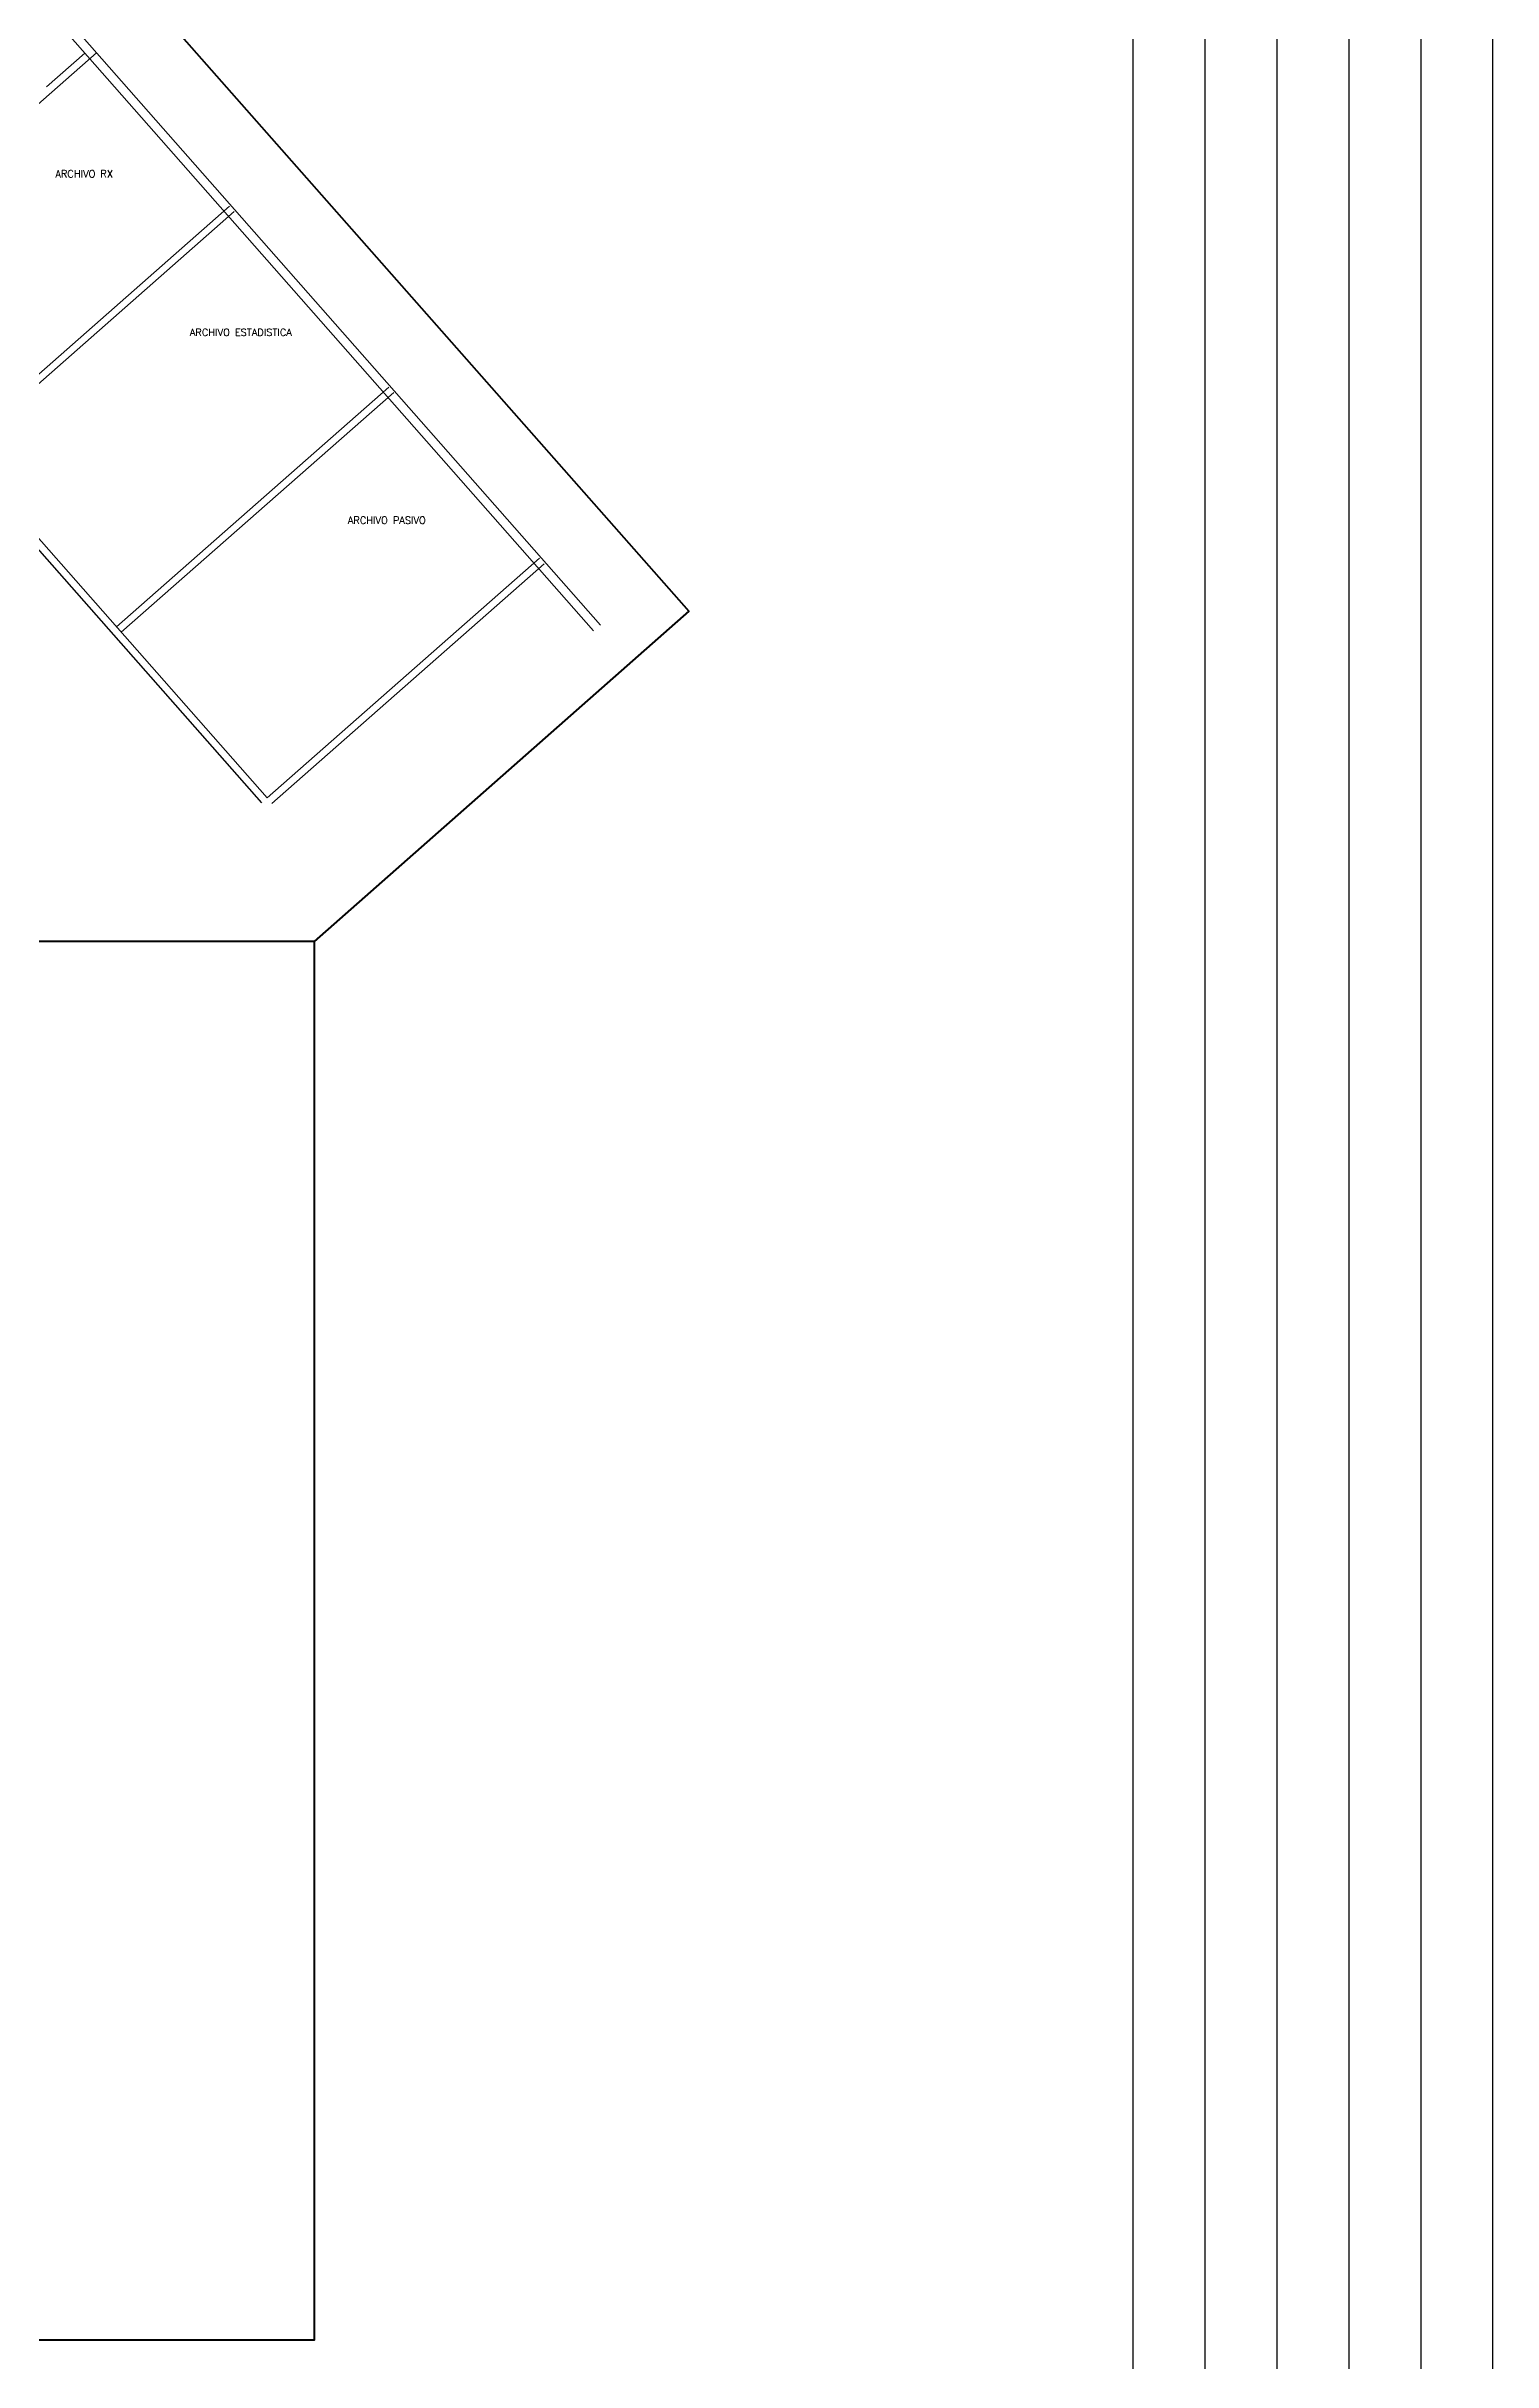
# Model space of a CAD drawing. Header units: metres. Extents: x 51 to 18146, y -212 to 18074.
# Drawn here: x 224.3 to 264.5, y 76.7 to 141.1 of the extents above; entities that cross this region are included whole.
import ezdxf

# ---------------------------------------------------------------- set-up
doc = ezdxf.new("R2010")
doc.units = ezdxf.units.M
doc.layers.add('AY', color=1, linetype='Continuous')
doc.layers.add('NO', color=250, linetype='Continuous')
doc.layers.add('ZONAS', color=20, linetype='Continuous', lineweight=50)
doc.styles.add('ROMANS', font='romans', dxfattribs={"height": 0.13})

msp = doc.modelspace()

# ---------------------------------------------------------------- linework, layer by layer
at = {"layer": 'AY', "color": 0}
for p, q in [((254.472, 151.836), (254.472, 27.371)), ((256.472, 151.836), (256.472, 27.371)), ((258.472, 151.836), (258.472, 27.371)), ((260.472, 151.836), (260.472, 27.371)), ((262.472, 151.836), (262.472, 27.371)), ((264.472, 151.836), (264.472, 27.371))]:
    msp.add_line(p, q, dxfattribs=at)
at = {"layer": 'NO'}
msp.add_line((197.552, 157.207), (230.238, 120.063), dxfattribs=at)
at = {"layer": 'NO', "lineweight": 13}
for points in [[(199.226, 170.958), (239.663, 125.006)], [(199.172, 170.644), (239.47, 124.85)], [(225.652, 140.928), (218.046, 134.235), (230.396, 120.2)], [(224.26, 139.981), (225.328, 140.921)], [(221.777, 129.995), (229.353, 136.663)], [(221.909, 129.845), (229.485, 136.513)], [(226.208, 124.959), (233.785, 131.627)], [(226.34, 124.809), (233.917, 131.477)], [(230.396, 120.2), (237.973, 126.868)], [(230.528, 120.05), (238.105, 126.717)]]:
    msp.add_lwpolyline(points, dxfattribs=at)
at = {"layer": 'ZONAS', "color": 8, "lineweight": 140}
for points in [[(164.377, 173.584), (184.312, 173.473), (199.731, 173.46), (242.119, 125.393), (231.707, 116.212), (191.621, 116.212), (191.621, 90.747), (152.784, 90.747), (152.784, 97.879), (164.287, 97.879), (164.287, 112.847)], [(231.707, 116.212), (231.707, 77.298), (174.979, 77.298), (174.979, 90.747)]]:
    msp.add_lwpolyline(points, dxfattribs=at)

# ---------------------------------------------------------------- texts
at = {"layer": 'NO', "color": 0, "style": 'ROMANS'}
for s, p in [('ARCHIVO RX', (224.511, 137.462)), ('ARCHIVO ESTADISTICA', (228.249, 133.052)), ('ARCHIVO PASIVO', (232.641, 127.826))]:
    msp.add_text(s, height=0.2, dxfattribs=at).set_placement(p)

doc.saveas('drawing.dxf')
